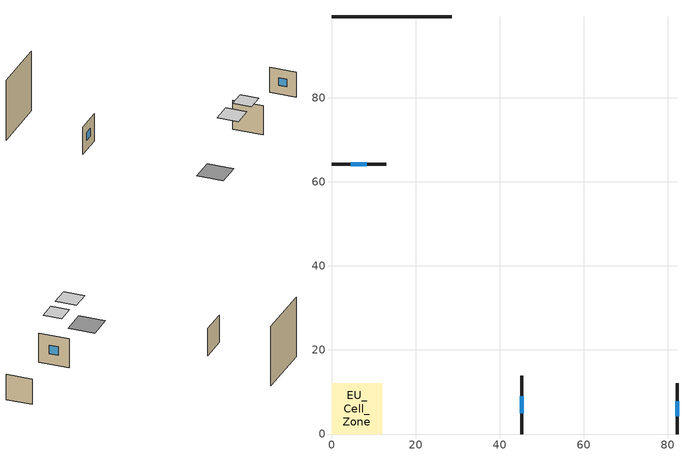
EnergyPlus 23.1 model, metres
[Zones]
EU_Cell_Zone
 floor othersidecoefficients (EU_ES.ME.SFH.03.Gen.ReEx.001.001_floor_1_Construction): 0,0 12.07,0 12.07,12.07 0,12.07 z0
 wall outside (EU_ES.ME.SFH.03.Gen.ReEx.001.001_wall_1_east_1_Construction): 45.28,0 45.28,13.86 z0:13.86
 wall outside (EU_ES.ME.SFH.03.Gen.ReEx.001.001_wall_1_north_2_Construction): 0,64.14 13.05,64.14 z0:13.05
 wall outside (EU_ES.ME.SFH.03.Gen.ReEx.001.001_wall_1_west_3_Construction): 82.2,12.04 82.2,0 z0:12.04
 wall othersidecoefficients (EU_ES.ME.SFH.03.Gen.ReEx.001.001_thermal_bridge_Construction): 28.63,99.24 0,99.24 z0:28.63
 window (EU_ES.ME.SFH.03.Gen.ReEx.001.001_window_east_1_Construction): 45.28,4.9 45.28,8.96 z4.9:8.96
 window (EU_ES.ME.SFH.03.Gen.ReEx.001.001_window_north_2_Construction): 4.62,64.14 8.44,64.14 z4.62:8.44
 window (EU_ES.ME.SFH.03.Gen.ReEx.001.001_window_west_3_Construction): 82.2,7.78 82.2,4.26 z4.26:7.78
 ceiling othersidecoefficients (EU_ES.ME.SFH.03.Gen.ReEx.001.001_roof_1_Construction): 17.07,0 26.73,0 26.73,9.65 17.07,9.65 z20
 ceiling othersidecoefficients (EU_ES.ME.SFH.03.Gen.ReEx.001.001_roof_2_Construction): 31.73,0 40.28,0 40.28,8.56 31.73,8.56 z20
[Building]
EU Step8 Campaign Cell: North Axis=0; Terrain=City; Solar Distribution=FullExterior
[Site:Location]
Madrid: Latitude=40.5; Longitude=-3.5; Time Zone=1; Elevation=609
[SizingPeriod:WeatherFileDays]
AnnualSizingPeriod: Begin Month=1; Begin Day of Month=1; End Month=12; End Day of Month=31; Use Weather File Daylight Saving Period=No; Use Weather File Rain and Snow Indicators=No
[MATERIAL]
EU_InternalMass_Material: Roughness=MediumRough; Thickness=0.1; Conductivity=1; Density=1800; Specific Heat=900; Thermal Absorptance=0.9; Solar Absorptance=0.7; Visible Absorptance=0.7
[MATERIAL:NOMASS] Roughness=MediumRough; Thermal Absorptance=0.9; Solar Absorptance=0.7; Visible Absorptance=0.7
Name | Thermal Resistance
EU_ES.ME.SFH.03.Gen.ReEx.001.001_floor_1_NoMass | 0.647738
EU_ES.ME.SFH.03.Gen.ReEx.001.001_roof_1_NoMass | 0.736248
EU_ES.ME.SFH.03.Gen.ReEx.001.001_roof_2_NoMass | 0.284259
EU_ES.ME.SFH.03.Gen.ReEx.001.001_wall_1_east_1_NoMass; EU_ES.ME.SFH.03.Gen.ReEx.001.001_wall_1_north_2_NoMass; EU_ES.ME.SFH.03.Gen.ReEx.001.001_wall_1_west_3_NoMass | 0.463031
EU_ES.ME.SFH.03.Gen.ReEx.001.001_thermal_bridge_NoMass | 7.9024
[WINDOWMATERIAL:SIMPLEGLAZINGSYSTEM] UFactor=3.87224; Solar Heat Gain Coefficient=0.85; Visible Transmittance=0.85
EU_ES.ME.SFH.03.Gen.ReEx.001.001_window_east_1_SimpleGlazing; EU_ES.ME.SFH.03.Gen.ReEx.001.001_window_north_2_SimpleGlazing; EU_ES.ME.SFH.03.Gen.ReEx.001.001_window_west_3_SimpleGlazing
[CONSTRUCTION]
EU_ES.ME.SFH.03.Gen.ReEx.001.001_floor_1_Construction: EU_ES.ME.SFH.03.Gen.ReEx.001.001_floor_1_NoMass
EU_ES.ME.SFH.03.Gen.ReEx.001.001_roof_1_Construction: EU_ES.ME.SFH.03.Gen.ReEx.001.001_roof_1_NoMass
EU_ES.ME.SFH.03.Gen.ReEx.001.001_roof_2_Construction: EU_ES.ME.SFH.03.Gen.ReEx.001.001_roof_2_NoMass
EU_ES.ME.SFH.03.Gen.ReEx.001.001_wall_1_east_1_Construction: EU_ES.ME.SFH.03.Gen.ReEx.001.001_wall_1_east_1_NoMass
EU_ES.ME.SFH.03.Gen.ReEx.001.001_window_east_1_Construction: EU_ES.ME.SFH.03.Gen.ReEx.001.001_window_east_1_SimpleGlazing
EU_ES.ME.SFH.03.Gen.ReEx.001.001_wall_1_north_2_Construction: EU_ES.ME.SFH.03.Gen.ReEx.001.001_wall_1_north_2_NoMass
EU_ES.ME.SFH.03.Gen.ReEx.001.001_window_north_2_Construction: EU_ES.ME.SFH.03.Gen.ReEx.001.001_window_north_2_SimpleGlazing
EU_ES.ME.SFH.03.Gen.ReEx.001.001_wall_1_west_3_Construction: EU_ES.ME.SFH.03.Gen.ReEx.001.001_wall_1_west_3_NoMass
EU_ES.ME.SFH.03.Gen.ReEx.001.001_window_west_3_Construction: EU_ES.ME.SFH.03.Gen.ReEx.001.001_window_west_3_SimpleGlazing
EU_ES.ME.SFH.03.Gen.ReEx.001.001_thermal_bridge_Construction: EU_ES.ME.SFH.03.Gen.ReEx.001.001_thermal_bridge_NoMass
EU_InternalMass_Construction: EU_InternalMass_Material
[ZONE]
EU_Cell_Zone: Type=1; Multiplier=1; Ceiling Height=0.909091; Volume=2127; Floor Area=779.9; Part of Total Floor Area=Yes
[INTERNALMASS]
EU_Cell_Zone_EU_InternalMass: Construction=EU_InternalMass_Construction; Zone or ZoneList=EU_Cell_Zone; Surface Area=779.9
[SURFACEPROPERTY:OTHERSIDECOEFFICIENTS] Combined ConvectiveRadiative Film Coefficient=0; Constant Temperature=0; Constant Temperature Coefficient=0; Ground Temperature Coefficient=0; Wind Speed Coefficient=0; Sinusoidal Variation of Constant Temperature Coefficient=No; Period of Sinusoidal Variation=24; Previous Other Side Temperature Coefficient=0
Name | External DryBulb Temperature Coefficient | Zone Air Temperature Coefficient
EU_ES.ME.SFH.03.Gen.ReEx.001.001_floor_1_b0.5 | 0.5 | 0.5
EU_ES.ME.SFH.03.Gen.ReEx.001.001_roof_1_b1; EU_ES.ME.SFH.03.Gen.ReEx.001.001_roof_2_b1; EU_ES.ME.SFH.03.Gen.ReEx.001.001_wall_1_east_1_b1; EU_ES.ME.SFH.03.Gen.ReEx.001.001_wall_1_north_2_b1; EU_ES.ME.SFH.03.Gen.ReEx.001.001_wall_1_west_3_b1; EU_ES.ME.SFH.03.Gen.ReEx.001.001_thermal_bridge_b1 | 1 | 0
[OTHEREQUIPMENT]
EU_Step8_InternalGain_es__ES.ME.SFH.03.Gen.ReEx.001.001__f100_f100: Fuel Type=Electricity; Zone or ZoneList or Space or SpaceList=EU_Cell_Zone; Schedule=EU_Step8_GainSchedule_es__ES.ME.SFH.03.Gen.ReEx.001.001__f100_f100; Design Level Calculation Method=Watts/Area; Power per Zone Floor Area=1; Fraction Latent=0; Fraction Radiant=0; Fraction Lost=0; Carbon Dioxide Generation Rate=0; EndUse Subcategory=EU_Step8_InternalGains
[ZONEVENTILATION:DESIGNFLOWRATE]
EU_ConstantAir_EU_Cell_Zone: Zone or ZoneList or Space or SpaceList=EU_Cell_Zone; Schedule=EU_AlwaysOn; Design Flow Rate Calculation Method=AirChanges/Hour; Air Changes per Hour=0.6749; Ventilation Type=Natural; Fan Pressure Rise=0; Fan Total Efficiency=1; Constant Term Coefficient=1; Temperature Term Coefficient=0; Velocity Term Coefficient=0; Velocity Squared Term Coefficient=0; Minimum Indoor Temperature=-100; Maximum Indoor Temperature=100; Delta Temperature=-100; Minimum Outdoor Temperature=-100; Maximum Outdoor Temperature=100; Maximum Wind Speed=40
[HVACTEMPLATE:THERMOSTAT]
EU_HeatOnly_EU_Cell_Zone: Constant Heating Setpoint=20; Constant Cooling Setpoint=50
[HVACTEMPLATE:ZONE:IDEALLOADSAIRSYSTEM]
EU_Cell_Zone: Template Thermostat=EU_HeatOnly_EU_Cell_Zone; System Availability Schedule=EU_AlwaysOn; Maximum Heating Supply Air Temperature=50; Minimum Cooling Supply Air Temperature=13; Maximum Heating Supply Air Humidity Ratio=0.0156; Minimum Cooling Supply Air Humidity Ratio=0.0077; Heating Limit=NoLimit; Cooling Limit=NoLimit; Heating Availability Schedule=EU_AlwaysOn; Cooling Availability Schedule=EU_CoolingOff; Dehumidification Control Type=ConstantSensibleHeatRatio; Cooling Sensible Heat Ratio=0.7; Dehumidification Setpoint=60; Humidification Control Type=None; Humidification Setpoint=30; Outdoor Air Method=None; Outdoor Air Flow Rate per Person=0.00944; Outdoor Air Flow Rate per Zone Floor Area=0; Outdoor Air Flow Rate per Zone=0; Demand Controlled Ventilation Type=None; Outdoor Air Economizer Type=NoEconomizer; Heat Recovery Type=None; Sensible Heat Recovery Effectiveness=0.7; Latent Heat Recovery Effectiveness=0.65
[SIZING:ZONE]
EU_Cell_Zone: Zone Cooling Design Supply Air Temperature Input Method=SupplyAirTemperature; Zone Cooling Design Supply Air Temperature=13; Zone Heating Design Supply Air Temperature Input Method=SupplyAirTemperature; Zone Heating Design Supply Air Temperature=50; Zone Cooling Design Supply Air Humidity Ratio=0.008; Zone Heating Design Supply Air Humidity Ratio=0.008; Cooling Design Air Flow Method=DesignDay; Cooling Design Air Flow Rate=0; Cooling Minimum Air Flow per Zone Floor Area=0.000762; Cooling Minimum Air Flow=0; Cooling Minimum Air Flow Fraction=0.2; Heating Design Air Flow Method=DesignDay; Heating Design Air Flow Rate=0; Heating Maximum Air Flow per Zone Floor Area=0.002032; Heating Maximum Air Flow=0.141576; Heating Maximum Air Flow Fraction=0.3; Account for Dedicated Outdoor Air System=No; Dedicated Outdoor Air System Control Strategy=NeutralSupplyAir; Dedicated Outdoor Air Low Setpoint Temperature for Design=autosize; Dedicated Outdoor Air High Setpoint Temperature for Design=autosize; Zone Load Sizing Method=Sensible Load Only No Latent Load; Zone Latent Cooling Design Supply Air Humidity Ratio Input Method=HumidityRatioDifference; Zone Cooling Design Supply Air Humidity Ratio Difference=0.005; Zone Latent Heating Design Supply Air Humidity Ratio Input Method=HumidityRatioDifference; Zone Humidification Design Supply Air Humidity Ratio Difference=0.005
[SCHEDULE:CONSTANT]
Name | Hourly Value
EU_AlwaysOn | 1
EU_CoolingOff | 0
[SCHEDULE:FILE]
EU_Step8_GainSchedule_es__ES.ME.SFH.03.Gen.ReEx.001.001__f100_f100: File=C:\Users\o_iseri\Desktop\OpenUBEM\openubem\outputs\eu_certified_rerun_2026-08-28\rep3\schedules\es__ES.ME.SFH.03.Gen.ReEx.001.001__f100.csv; Column Number=1; Rows to Skip at Top=0; Number of Hours of Data=8760; Column Separator=Comma; Interpolate to Timestep=No; Minutes per Item=60; Adjust Schedule for Daylight Savings=Yes
